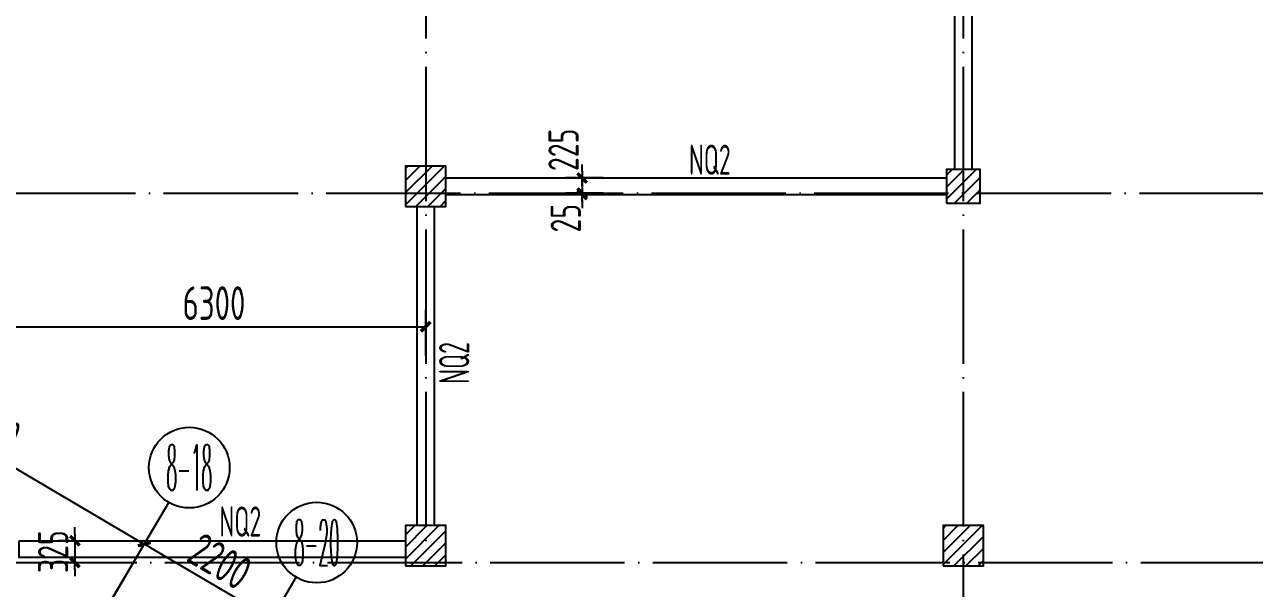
# Model space of a CAD drawing. Header units: millimetres. Extents: x 156735 to 386235, y 467499 to 703525.
# Drawn here: x 322878 to 341178, y 617611 to 626002 of the extents above; entities that cross this region are included whole.
import ezdxf
from ezdxf.enums import TextEntityAlignment as Align

# ---------------------------------------------------------------- set-up
doc = ezdxf.new("R2010")
doc.units = ezdxf.units.MM
doc.header["$LTSCALE"] = 100
doc.header["$PDMODE"] = 35
doc.header["$PDSIZE"] = 200
doc.linetypes.add('DOTE', pattern=[2.42, 2, -0.2, 0.02, -0.2])
for name, color, linetype in [('B-TEXT', 7, 'Continuous'), ('COLU', 7, 'Continuous'), ('h斜线-柱', 7, 'Continuous'), ('Q-AXIS', 3, 'Continuous'), ('Q-DIM', 4, 'Continuous'), ('Q-dote', 253, 'DOTE'), ('Q-TEXT', 2, 'Continuous'), ('WALL', 3, 'Continuous')]:
    doc.layers.add(name, color=color, linetype=linetype)
doc.styles.add('_TCH_AXIS', font='COMPLEX', dxfattribs={"bigfont": 'GBCBIG'})
doc.styles.add('COMPLEX', font='tssdeng.shx', dxfattribs={"width": 0.7, "bigfont": 'tssdchn.shx'})
doc.styles.add('TSSD_Dimension', font='Tssdeng.shx', dxfattribs={"width": 0.7, "bigfont": 'hztxt.shx'})
doc.styles.add('TSSD_REIN', font='Tssdeng.shx', dxfattribs={"width": 0.7, "bigfont": 'hztxt.shx'})
doc.dimstyles.new('TSSD_100_100$0', dxfattribs={"dimtxt": 300, "dimasz": 100, "dimexe": 250, "dimexo": 250, "dimgap": 100, "dimtad": 1, "dimdec": 0, "dimzin": 0, "dimdsep": 46, "dimtxsty": 'TSSD_Dimension', "dimblk": '_tsdbk', "dimblk1": '_tsdbk', "dimblk2": '_tsdbk', "dimsah": 1, "dimcen": 0, "dimclrt": 7, "dimadec": 0, "dimazin": 0, "dimtfac": 1, "dimtdec": 0, "dimtix": 1, "dimtmove": 2, "dimatfit": 3, "dimldrblk": '_tsdbk', "dimfxl": 1, "dimtolj": 1, "dimtzin": 0, "dimarcsym": 0})
pattern_1 = [(45, (-467527.32, -323147.44), (-89.802561, 89.802561), [])]

# ---------------------------------------------------------------- blocks, each defined once
blk = doc.blocks.new('_tsdbk')
blk.add_line((-1, 0), (0, 0))
at = {"const_width": 0.5}
blk.add_lwpolyline([(-0.7, -0.7), (0.7, 0.7)], dxfattribs=at)
blk = doc.blocks.new('*D551')
at = {"layer": 'Defpoints', "color": 0}
for p in [(319034, 620146), (324659, 618270), (324034, 617207)]:
    blk.add_point(p, dxfattribs=at)
at = {"layer": 'Q-AXIS', "color": 0, "lineweight": -2}
for p, q in [((319161, 620362), (319786, 621425)), ((319745, 621159), (324573, 618321)), ((324160, 617422), (324786, 618486))]:
    blk.add_line(p, q, dxfattribs=at)
at = {"layer": 'Q-AXIS', "color": 0, "lineweight": -2, "xscale": 100, "yscale": 100, "zscale": 100}
for p, rotation in [((319659, 621210), 149.5453717284593), ((324659, 618270), 329.5453717284593)]:
    blk.add_blockref('_tsdbk', p, dxfattribs=dict(at, rotation=rotation))
at = {"layer": 'Q-AXIS', "color": 7, "insert": (322337, 620042), "char_height": 500, "attachment_point": 5, "rotation": 329.5454, "style": 'TSSD_Dimension'}
blk.add_mtext('\\A1;5800', dxfattribs=at)
blk = doc.blocks.new('*D558')
at = {"layer": 'Defpoints', "color": 0}
for p in [(328846, 621506), (322546, 620826), (328846, 620826)]:
    blk.add_point(p, dxfattribs=at)
at = {"layer": 'Q-AXIS', "color": 0, "lineweight": -2}
for p, q in [((322546, 621076), (322546, 621756)), ((328846, 621076), (328846, 621756)), ((322646, 621506), (328746, 621506))]:
    blk.add_line(p, q, dxfattribs=at)
at = {"layer": 'Q-AXIS', "color": 0, "lineweight": -2, "xscale": 100, "yscale": 100, "zscale": 100, "rotation": 180}
blk.add_blockref('_tsdbk', (322546, 621506), dxfattribs=at)
at = {"layer": 'Q-AXIS', "color": 0, "lineweight": -2, "xscale": 100, "yscale": 100, "zscale": 100}
blk.add_blockref('_tsdbk', (328846, 621506), dxfattribs=at)
at = {"layer": 'Q-AXIS', "color": 7, "insert": (325696, 621856), "char_height": 500, "attachment_point": 5, "style": 'TSSD_Dimension'}
blk.add_mtext('\\A1;6300', dxfattribs=at)
blk = doc.blocks.new('_AXISO')
blk.add_circle((0, 0), 0.5)
at = {"layer": 'B-TEXT', "style": 'COMPLEX', "width": 1.450893}
blk.add_attdef('A', text='', height=0.56, dxfattribs=at).set_placement((0.249375, -0.28), (0.749375, -0.28), align=Align.FIT)
blk = doc.blocks.new('*D560')
at = {"layer": 'Defpoints', "color": 0}
for p in [(324034, 617207), (326555, 617155), (325930, 616092)]:
    blk.add_point(p, dxfattribs=at)
at = {"layer": 'Q-AXIS', "color": 0, "lineweight": -2}
for p, q in [((324160, 617422), (324786, 618486)), ((324745, 618219), (326469, 617206)), ((326057, 616307), (326682, 617371))]:
    blk.add_line(p, q, dxfattribs=at)
at = {"layer": 'Q-AXIS', "color": 0, "lineweight": -2, "xscale": 100, "yscale": 100, "zscale": 100}
for p, rotation in [((324659, 618270), 149.5453717284593), ((326555, 617155), 329.5453717284593)]:
    blk.add_blockref('_tsdbk', p, dxfattribs=dict(at, rotation=rotation))
at = {"layer": 'Q-AXIS', "color": 7, "insert": (325785, 618014), "char_height": 500, "attachment_point": 5, "rotation": 329.5454, "style": 'TSSD_Dimension'}
blk.add_mtext('\\A1;2200', dxfattribs=at)
blk = doc.blocks.new('*D744')
at = {"layer": 'Defpoints', "color": 0}
for p in [(331737, 623720), (331175, 623495), (331737, 623495)]:
    blk.add_point(p, dxfattribs=at)
at = {"layer": 'Q-DIM', "color": 0, "lineweight": -2}
for p, q in [((331175, 623820), (331175, 623920)), ((331487, 623720), (330925, 623720)), ((331175, 623720), (331175, 623495)), ((331487, 623495), (330925, 623495)), ((331175, 623395), (331175, 623295))]:
    blk.add_line(p, q, dxfattribs=at)
at = {"layer": 'Q-DIM', "color": 0, "lineweight": -2, "xscale": 100, "yscale": 100, "zscale": 100}
for p, rotation in [((331175, 623720), 270), ((331175, 623495), 90)]:
    blk.add_blockref('_tsdbk', p, dxfattribs=dict(at, rotation=rotation))
at = {"layer": 'Q-DIM', "color": 7, "insert": (330897, 624137), "char_height": 450, "attachment_point": 5, "rotation": 90, "style": 'TSSD_Dimension'}
blk.add_mtext('\\A1;225', dxfattribs=at)
blk = doc.blocks.new('*D745')
at = {"layer": 'Defpoints', "color": 0}
for p in [(331737, 623495), (331175, 623470), (331737, 623470)]:
    blk.add_point(p, dxfattribs=at)
at = {"layer": 'Q-DIM', "color": 0, "lineweight": -2}
for p, q in [((331175, 623595), (331175, 623695)), ((331487, 623495), (330925, 623495)), ((331175, 623495), (331175, 623470)), ((331487, 623470), (330925, 623470)), ((331175, 623370), (331175, 623270))]:
    blk.add_line(p, q, dxfattribs=at)
at = {"layer": 'Q-DIM', "color": 0, "lineweight": -2, "xscale": 100, "yscale": 100, "zscale": 100}
for p, rotation in [((331175, 623495), 270), ((331175, 623470), 90)]:
    blk.add_blockref('_tsdbk', p, dxfattribs=dict(at, rotation=rotation))
at = {"layer": 'Q-DIM', "color": 7, "insert": (330930, 623120), "char_height": 450, "attachment_point": 5, "rotation": 90, "style": 'TSSD_Dimension'}
blk.add_mtext('\\A1;25', dxfattribs=at)
blk = doc.blocks.new('*D753')
at = {"layer": 'Defpoints', "color": 0}
for p in [(323797, 618320), (323627, 617995), (323797, 617995)]:
    blk.add_point(p, dxfattribs=at)
at = {"layer": 'Q-DIM', "color": 0, "lineweight": -2}
for p, q in [((323627, 618420), (323627, 618520)), ((323547, 618320), (323377, 618320)), ((323627, 618320), (323627, 617995)), ((323547, 617995), (323377, 617995)), ((323627, 617895), (323627, 617795))]:
    blk.add_line(p, q, dxfattribs=at)
at = {"layer": 'Q-DIM', "color": 0, "lineweight": -2, "xscale": 100, "yscale": 100, "zscale": 100}
for p, rotation in [((323627, 618320), 270), ((323627, 617995), 90)]:
    blk.add_blockref('_tsdbk', p, dxfattribs=dict(at, rotation=rotation))
at = {"layer": 'Q-DIM', "color": 7, "insert": (323302, 618157), "char_height": 450, "attachment_point": 5, "rotation": 90, "style": 'TSSD_Dimension'}
blk.add_mtext('\\A1;325', dxfattribs=at)

msp = doc.modelspace()

# ---------------------------------------------------------------- hatches: boundary and pattern name
at = {"layer": 'h斜线-柱'}
h = msp.add_hatch(dxfattribs=at)
h.set_pattern_fill('ANSI31', color=256, scale=40, style=0)
h.set_pattern_definition([(45, (-459527.32, -340047.44), (-89.802561, 89.802561), [])])
h.paths.add_polyline_path([(328546.5, 623294.7), (329146.5, 623294.7), (329146.5, 623894.7), (328546.5, 623894.7)])
h = msp.add_hatch(dxfattribs=at)
h.set_pattern_fill('ANSI31', color=256, scale=40, style=0)
h.set_pattern_definition(pattern_1)
h.paths.add_polyline_path([(336596.5, 623344.7), (337096.5, 623344.7), (337096.5, 623844.7), (336596.5, 623844.7)])
h = msp.add_hatch(dxfattribs=at)
h.set_pattern_fill('ANSI31', color=256, scale=40, style=0)
h.set_pattern_definition(pattern_1)
h.paths.add_polyline_path([(328546.5, 617944.7), (329146.5, 617944.7), (329146.5, 618544.7), (328546.5, 618544.7)])
h = msp.add_hatch(dxfattribs=at)
h.set_pattern_fill('ANSI31', color=256, scale=40, style=0)
h.set_pattern_definition(pattern_1)
h.paths.add_polyline_path([(336546.5, 617944.7), (337146.5, 617944.7), (337146.5, 618544.7), (336546.5, 618544.7)])

# ---------------------------------------------------------------- linework, layer by layer
at = {"layer": 'COLU'}
for points in [[(328546.5, 623294.7), (329146.5, 623294.7), (329146.5, 623894.7), (328546.5, 623894.7)], [(336596.5, 623344.7), (337096.5, 623344.7), (337096.5, 623844.7), (336596.5, 623844.7)], [(328546.5, 617944.7), (329146.5, 617944.7), (329146.5, 618544.7), (328546.5, 618544.7)], [(336546.5, 617944.7), (337146.5, 617944.7), (337146.5, 618544.7), (336546.5, 618544.7)]]:
    msp.add_lwpolyline(points, close=True, dxfattribs=at)
at = {"layer": 'Q-AXIS'}
for p, q in [((324033.6, 617206.6), (325024.3, 618891.4)), ((325930.1, 616091.5), (326920.7, 617776.4))]:
    msp.add_line(p, q, dxfattribs=at)
at = {"layer": 'Q-dote', "ltscale": 10}
for p, q in [((328846.5, 651994.7), (328846.5, 618194.7)), ((336846.5, 651994.7), (336846.5, 606494.7)), ((312846.5, 623494.7), (366607.1, 623494.7)), ((322546.5, 617994.7), (366607.1, 617994.7))]:
    msp.add_line(p, q, dxfattribs=at)
at = {"layer": 'WALL'}
for points in [[(336721.5, 623844.7), (336721.5, 628644.7), (336971.5, 628644.7), (336971.5, 623844.7)], [(329146.5, 623719.7), (336596.5, 623719.7), (336596.5, 623469.7), (329146.5, 623469.7)], [(328721.5, 618544.7), (328721.5, 623294.7), (328971.5, 623294.7), (328971.5, 618544.7)], [(322796.5, 618319.7), (328546.5, 618319.7), (328546.5, 618069.7), (322796.5, 618069.7)]]:
    msp.add_lwpolyline(points, close=True, dxfattribs=at)

# ---------------------------------------------------------------- block references
at = {"layer": 'Q-AXIS'}
ref = msp.add_blockref('_AXISO', (325328.4, 619408.7), dxfattribs=dict(at, xscale=1200.000000000027, yscale=1200, zscale=1200, rotation=359.9996457873818))
ref.add_attrib('A', '8-18', dxfattribs={"color": 7, "height": 678.82, "rotation": 359.99965, "style": '_TCH_AXIS', "width": 0.28}).set_placement((324989, 619069.2), (325667.8, 619069.2), align=Align.FIT)
ref = msp.add_blockref('_AXISO', (327224.9, 618293.6), dxfattribs=dict(at, xscale=1200.000000000027, yscale=1200, zscale=1200, rotation=359.9996457873818))
ref.add_attrib('A', '8-20', dxfattribs={"color": 7, "height": 678.82, "rotation": 359.99965, "style": '_TCH_AXIS', "width": 0.2625}).set_placement((326885.4, 617954.2), (327564.3, 617954.2), align=Align.FIT)

# ---------------------------------------------------------------- texts
at = {"layer": 'Q-TEXT', "style": 'TSSD_REIN', "width": 0.6}
for p in [(332762.9, 623766.1), (325776.8, 618380.7)]:
    msp.add_text('NQ2', height=450, dxfattribs=at).set_placement(p)
msp.add_text('NQ2', height=450, rotation=90, dxfattribs=at).set_placement((329495.3, 620655.2))

# ---------------------------------------------------------------- dimensions: what is measured, and where the dimension line sits
at = {"layer": 'Q-AXIS'}
dim = msp.add_linear_dim(base=(328846.5, 621506.5), p1=(322546.5, 620826.2), p2=(328846.5, 620826.2), dimstyle='TSSD_100_100$0', override={"dimtxt": 500}, dxfattribs=at)
dim.commit()
dim.dimension.update_dxf_attribs({"geometry": '*D558', "text_midpoint": (325696.5, 621856.5)})
for base, p1, p2, picture, middle in [((324659, 618270.2), (319033.9, 620146.4), (324033.6, 617206.6), '*D551', (322336.5, 620041.8)), ((326555.5, 617155.1), (324033.6, 617206.6), (325930.1, 616091.5), '*D560', (325784.6, 618014.4))]:
    dim = msp.add_linear_dim(base=base, p1=p1, p2=p2, angle=329.54537, dimstyle='TSSD_100_100$0', override={"dimtxt": 500}, dxfattribs=at)
    dim.commit()
    dim.dimension.update_dxf_attribs({"geometry": picture, "text_midpoint": middle})
at = {"layer": 'Q-DIM'}
for base, p1, p2, picture, middle in [((331174.9, 623494.7), (331737.5, 623719.7), (331737.5, 623494.7), '*D744', (330897.1, 624136.5)), ((331174.9, 623469.7), (331737.5, 623494.7), (331737.5, 623469.7), '*D745', (330930.4, 623120.1))]:
    dim = msp.add_linear_dim(base=base, p1=p1, p2=p2, angle=90, dimstyle='TSSD_100_100$0', override={"dimtxt": 450}, dxfattribs=at)
    dim.commit()
    dim.dimension.update_dxf_attribs({"geometry": picture, "text_midpoint": middle, "dimtype": 160})
dim = msp.add_linear_dim(base=(323626.7, 617994.7), p1=(323797.1, 618319.7), p2=(323797.1, 617994.7), angle=90, dimstyle='TSSD_100_100$0', override={"dimtxt": 450}, dxfattribs=at)
dim.commit()
dim.dimension.update_dxf_attribs({"geometry": '*D753', "text_midpoint": (323301.7, 618157.2)})

doc.saveas('drawing.dxf')
